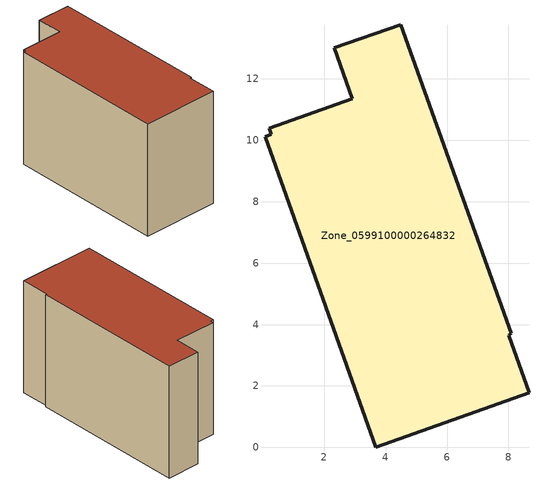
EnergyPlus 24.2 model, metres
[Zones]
Zone_0599100000264832
 floor ground (C_G): 8,3.66 8.67,1.78 3.68,0 0.07,10.12 0.27,10.2 0.21,10.39 2.92,11.36 2.33,13.01 4.49,13.77 8.09,3.71 z0
 wall outside (C_F): 8.67,1.78 8,3.66 8.09,3.71 4.49,13.77 2.33,13.01 2.92,11.36 0.21,10.39 0.27,10.2 0.07,10.12 3.68,0 8.67,1.78 z0:7.82
 roof outside (C_R): 0.21,10.39 0.27,10.2 0.07,10.12 3.68,0 8.67,1.78 8,3.66 8.09,3.71 4.49,13.77 2.33,13.01 2.92,11.36 z7.82
[BUILDING]
Pand.0599100000264832: North Axis=0; Terrain=City; Loads Convergence Tolerance Value=0.04; Temperature Convergence Tolerance Value=0.4; Solar Distribution=FullExterior; Maximum Number of Warmup Days=25; Minimum Number of Warmup Days=1
[Site:Location]
Rotterdam.The.Hague.AP_ZH_NLD Design_Conditions: Latitude=51.96; Longitude=4.45; Time Zone=1; Elevation=-4.5
[SITE:GROUNDTEMPERATURE:BUILDINGSURFACE]
18, 18, 18, 18, 18, 18, 18, 18, 18, 18, 18, 18
[MATERIAL] Thermal Absorptance=0.9; Solar Absorptance=0.7; Visible Absorptance=0.7
Name | Roughness | Thickness | Conductivity | Density | Specific Heat
G.TI.1975-1991 | MediumSmooth | 0.15 | 0.288461 | 540 | 1210
F.TI.1975-1991 | Rough | 0.3 | 0.230769 | 1920 | 840
R.TI.1975-1991 | MediumRough | 0.2 | 0.153846 | 1500 | 1000
[CONSTRUCTION]
C_G: G.TI.1975-1991
C_F: F.TI.1975-1991
C_R: R.TI.1975-1991
[ZONE]
Zone_0599100000264832: Type=1; Multiplier=1; Ceiling Height=Autocalculate; Volume=Autocalculate; Floor Area=autocalculate; Part of Total Floor Area=Yes
[ZONEINFILTRATION:DESIGNFLOWRATE]
Infil_Zone_0599100000264832: Zone or ZoneList or Space or SpaceList=Zone_0599100000264832; Schedule=AlwaysOn; Design Flow Rate Calculation Method=Flow/Area; Flow Rate per Floor Area=0.003; Constant Term Coefficient=1; Temperature Term Coefficient=0; Velocity Term Coefficient=0; Velocity Squared Term Coefficient=0
[HVACTEMPLATE:ZONE:IDEALLOADSAIRSYSTEM]
Zone_0599100000264832: Maximum Heating Supply Air Temperature=50; Minimum Cooling Supply Air Temperature=13; Maximum Heating Supply Air Humidity Ratio=0.0156; Minimum Cooling Supply Air Humidity Ratio=0.0077; Heating Limit=NoLimit; Cooling Limit=NoLimit; Dehumidification Control Type=ConstantSensibleHeatRatio; Cooling Sensible Heat Ratio=0.7; Dehumidification Setpoint=60; Humidification Control Type=None; Humidification Setpoint=30; Outdoor Air Method=None; Outdoor Air Flow Rate per Person=0.00944; Outdoor Air Flow Rate per Zone Floor Area=0; Outdoor Air Flow Rate per Zone=0; Demand Controlled Ventilation Type=None; Outdoor Air Economizer Type=NoEconomizer; Heat Recovery Type=None; Sensible Heat Recovery Effectiveness=0.7; Latent Heat Recovery Effectiveness=0.65
[ZONECONTROL:THERMOSTAT]
ThermostatControl_Zone_0599100000264832: Zone or ZoneList=Zone_0599100000264832; Control Type Schedule=DualSetpointControlType; Control 1=Thermostat_Zone_0599100000264832; Temperature Difference Between Cutout And Setpoint=0
[THERMOSTATSETPOINT:DUALSETPOINT]
Thermostat_Zone_0599100000264832: Heating Setpoint Temperature Schedule=HeatingSetpoint_Zone_0599100000264832; Cooling Setpoint Temperature Schedule=CoolingSetpoint_Zone_0599100000264832
[SCHEDULE:COMPACT]
HeatingSetpoint_Zone_0599100000264832: Through: 12/31, For: AllDays, Until: 24:00, 21
CoolingSetpoint_Zone_0599100000264832: Through: 12/31, For: AllDays, Until: 24:00, 24
DualSetpointControlType: Through: 12/31, For: AllDays, Until: 24:00, 4
AlwaysOn: Through: 12/31, For: AllDays, Until: 24:00, 1
